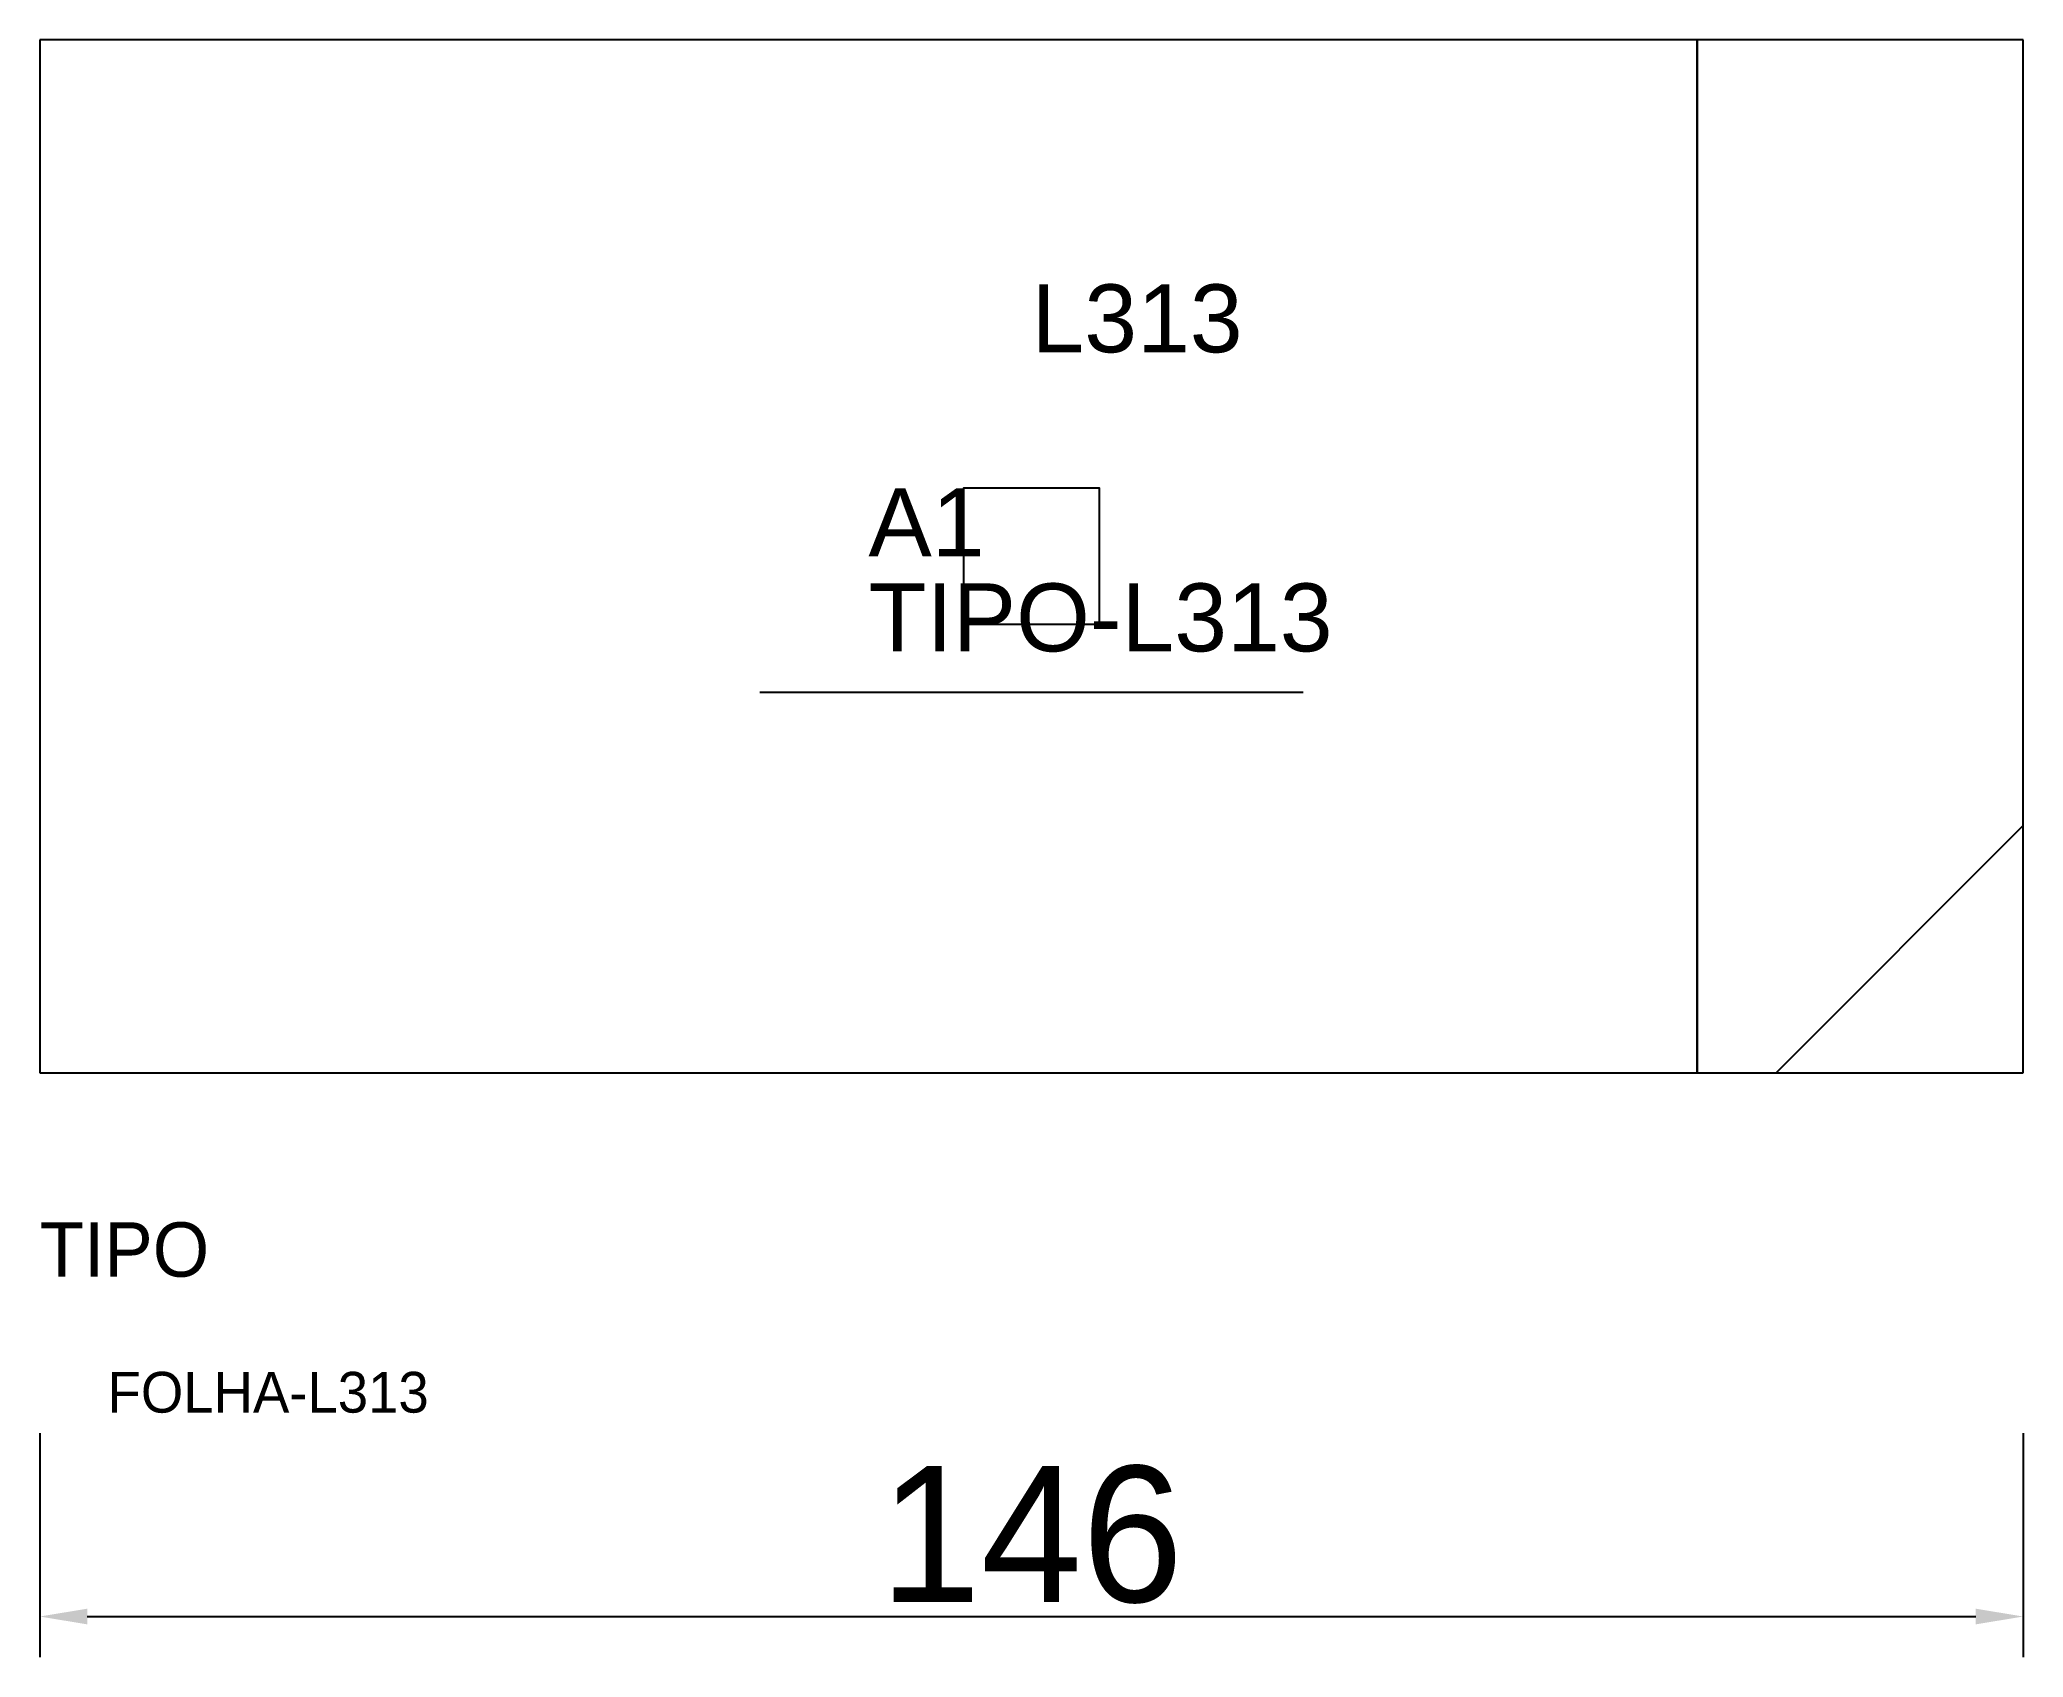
# Model space of a CAD drawing. Header units: metres. Extents: x 222 to 368, y 82 to 202.
import ezdxf

# ---------------------------------------------------------------- set-up
doc = ezdxf.new("R2010")
doc.units = ezdxf.units.M
for name, color, linetype in [('3', 3, 'CONTINUOUS'), ('AUX00', 7, 'CONTINUOUS'), ('COTA', 241, 'CONTINUOUS'), ('FOLHA', 255, 'CONTINUOUS'), ('Hachura', 251, 'CONTINUOUS'), ('NOMENCLATURA', 7, 'CONTINUOUS'), ('Nível', 160, 'CONTINUOUS'), ('Painéis', 200, 'CONTINUOUS'), ('Pilares', 5, 'CONTINUOUS'), ('SARR_2.2x7', 40, 'CONTINUOUS')]:
    doc.layers.add(name, color=color, linetype=linetype)
doc.styles.add('ARIAL', font='Arial.ttf')
doc.styles.add('STR_STANDARD', font='arial.ttf')
doc.dimstyles.new('EZ DXF', dxfattribs={"dimtxt": 10, "dimasz": 3.5, "dimexe": 3, "dimexo": 1.5, "dimgap": 1, "dimtad": 1, "dimdec": 1, "dimdsep": 46, "dimcen": 2.5, "dimazin": 3, "dimtfac": 1, "dimtmove": 0, "dimatfit": 3})

msp = doc.modelspace()

# ---------------------------------------------------------------- hatches: boundary and pattern name
at = {"layer": 'Hachura'}
h = msp.add_hatch(dxfattribs=at)
h.set_pattern_fill('ANSI31', scale=50)
h.paths.add_polyline_path([(222.2, 125.5), (368.2, 125.5), (368.2, 201.5), (222.2, 201.5)])
h = msp.add_hatch(dxfattribs=at)
h.set_pattern_fill('ANSI31', scale=50)
h.paths.add_polyline_path([(222.2, 125.5), (368.2, 125.5), (368.2, 201.5), (222.2, 201.5)])

# ---------------------------------------------------------------- linework, layer by layer
at = {"layer": '3'}
msp.add_lwpolyline([(344.2, 125.5), (344.2, 201.5)], close=True, dxfattribs=at)
msp.add_lwpolyline([(344.2, 125.5), (344.2, 201.5)], close=True, dxfattribs=at)
at = {"layer": 'Painéis', "color": 200}
for p, q in [((368.2, 201.5), (222.2, 201.5)), ((222.2, 201.5), (222.2, 125.5)), ((368.2, 201.5), (222.2, 201.5)), ((222.2, 201.5), (222.2, 125.5)), ((368.2, 125.5), (368.2, 201.5)), ((368.2, 125.5), (368.2, 201.5)), ((222.2, 125.5), (368.2, 125.5)), ((222.2, 125.5), (368.2, 125.5))]:
    msp.add_line(p, q, dxfattribs=at)
at = {"layer": 'Pilares'}
msp.add_lwpolyline([(290.2, 158.5), (300.2, 158.5), (300.2, 168.5), (290.2, 168.5)], close=True, dxfattribs=at)
msp.add_lwpolyline([(290.2, 158.5), (300.2, 158.5), (300.2, 168.5), (290.2, 168.5)], close=True, dxfattribs=at)
at = {"layer": 'SARR_2.2x7'}
msp.add_line((275.2, 153.5), (315.2, 153.5), dxfattribs=at)
msp.add_line((275.2, 153.5), (315.2, 153.5), dxfattribs=at)

# ---------------------------------------------------------------- texts
at = {"layer": '3', "style": 'STR_STANDARD'}
msp.add_text('A1', height=5, dxfattribs=at).set_placement((283.2, 163.5))
msp.add_text('A1', height=5, dxfattribs=at).set_placement((283.2, 163.5))
at = {"layer": 'AUX00', "style": 'STR_STANDARD'}
msp.add_text('TIPO-L313', height=5, dxfattribs=at).set_placement((283.2, 156.5))
msp.add_text('TIPO-L313', height=5, dxfattribs=at).set_placement((283.2, 156.5))
at = {"layer": 'FOLHA'}
msp.add_text('FOLHA-L313', height=3, dxfattribs=at).set_placement((227.2, 100.5))
msp.add_text('FOLHA-L313', height=3, dxfattribs=at).set_placement((227.2, 100.5))
at = {"layer": 'NOMENCLATURA', "insert": (295.2, 183.5), "char_height": 5, "attachment_point": 1, "style": 'ARIAL'}
msp.add_mtext('L313', dxfattribs=at)
msp.add_mtext('L313', dxfattribs=at)
at = {"layer": 'Nível'}
msp.add_text('TIPO', height=4, dxfattribs=at).set_placement((222.2, 110.5))
msp.add_text('TIPO', height=4, dxfattribs=at).set_placement((222.2, 110.5))

# ---------------------------------------------------------------- dimensions: what is measured, and where the dimension line sits
at = {"layer": 'COTA'}
msp.add_linear_dim(base=(222.2, 85.5), p1=(222.2, 100.5), p2=(368.2, 100.5), dimstyle='EZ DXF', dxfattribs=at).render()
msp.add_linear_dim(base=(222.2, 85.5), p1=(222.2, 100.5), p2=(368.2, 100.5), dimstyle='EZ DXF', dxfattribs=at).render()

doc.saveas('drawing.dxf')
